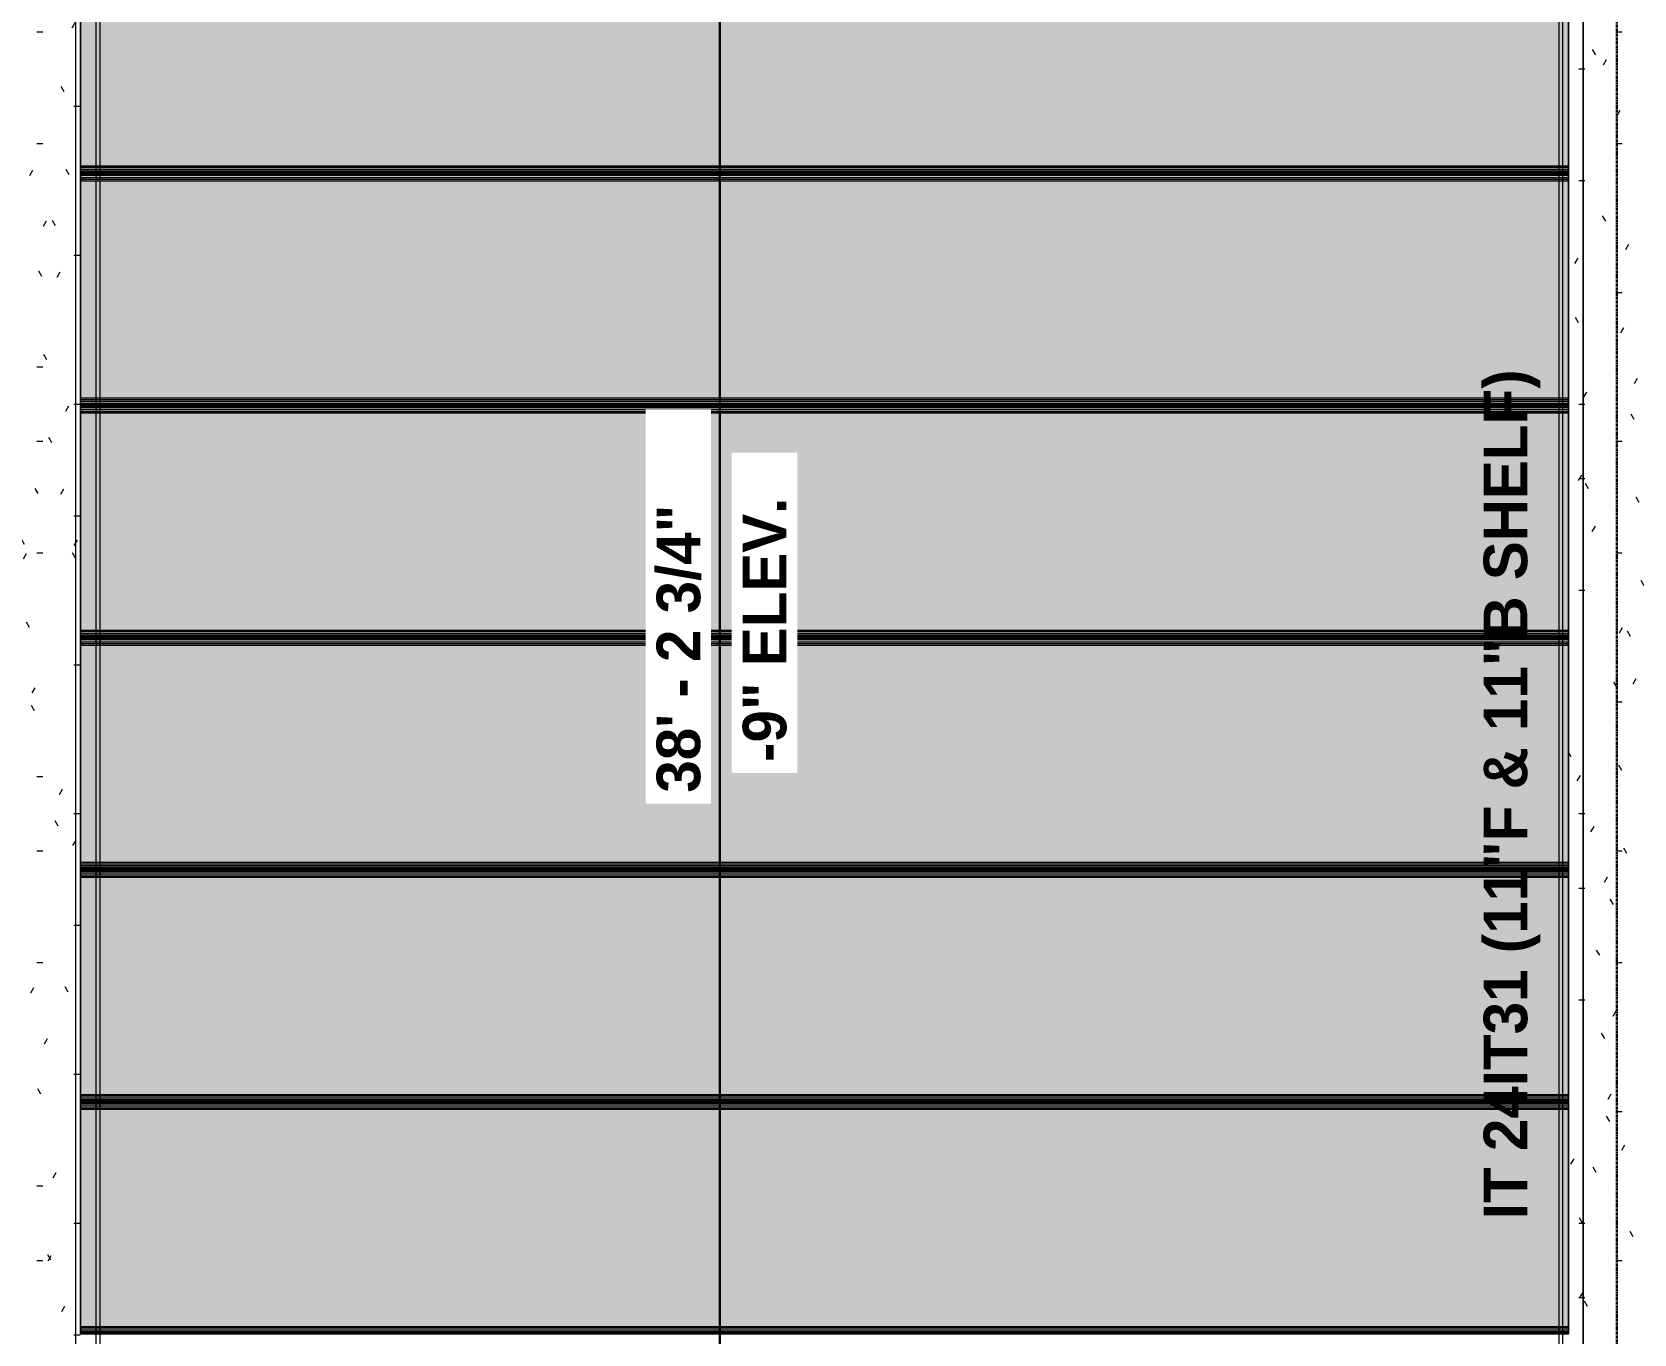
# Model space of a CAD drawing. Header units: inches. Extents: x -4126 to 593, y 9773 to 12297.
# Drawn here: x -2500.3 to -2169.8, y 10905.7 to 11174.3 of the extents above; entities that cross this region are included whole.
import ezdxf

# ---------------------------------------------------------------- set-up
doc = ezdxf.new("R2010")
doc.units = ezdxf.units.IN
doc.header["$MEASUREMENT"] = 0
doc.linetypes.add('Grid Line 1_2_', pattern=[0.875, 0.5, -0.125, 0.125, -0.125])
for name, color, linetype, lineweight in [('A-ANNO-DIMS', 211, 'Continuous', 9), ('A-ANNO-DIMS-96', 211, 'Continuous', 9), ('S-BEAM', 12, 'Continuous', 9), ('S-BEAM-IDEN', 2, 'Continuous', 30), ('S-GRID', 1, 'Continuous', 9)]:
    doc.layers.add(name, color=color, linetype=linetype, lineweight=lineweight)
doc.styles.add('Century Gothic_B', font='GOTHICB.TTF', dxfattribs={"height": 9})
doc.dimstyles.new('OD__1_4__Tol__', dxfattribs={"dimscale": 12, "dimtxt": 9.397514, "dimasz": 1, "dimexe": 0.75, "dimexo": 0.5, "dimgap": 0.125, "dimtad": 1, "dimrnd": 0.25, "dimzin": 1, "dimdsep": 46, "dimlunit": 4, "dimtxsty": 'Century Gothic_B', "dimblk1": 'OBLIQUE', "dimblk2": 'OBLIQUE', "dimsah": 1, "dimcen": 0.09, "dimdle": 0.75, "dimazin": 0, "dimtfac": 1, "dimtdec": 4, "dimtix": 1, "dimtmove": 0, "dimatfit": 3, "dimfxl": 1, "dimtvp": 1, "dimtfill": 1, "dimfrac": 2, "dimtolj": 1, "dimtzin": 0, "dimlwd": 30, "dimlwe": 30, "dimarcsym": 2})

# ---------------------------------------------------------------- blocks, each defined once
blk = doc.blocks.new('034100 - Precast Structural Concrete - Solid Plank - 12_-V139-FRAMING PLAN - 1ST FLOOR')
at = {"layer": 'S-BEAM', "transparency": 33554483}
for points in [[(0, 23.94), (0, 23.9), (1.21, 23.94)], [(303, 23.9), (2, 23.9), (2, 23.52), (303, 23.52)], [(4, 23.09), (2, 23.09), (2, 22.7), (303, 22.7), (303, 23.09), (132.78, 23.09)], [(303, -18.1), (303, -18.13), (303.79, -18.1)], [(267.85, -22.7), (4, -22.7), (4, -23.09), (303, -23.09), (303, -22.7)], [(4, -23.52), (4, -23.9), (303, -23.9), (303, -23.52), (132.78, -23.52)]]:
    blk.add_hatch(color=256, dxfattribs=at).paths.add_polyline_path(points, flags=0)
h = blk.add_hatch(color=256, dxfattribs=at)
h.paths.add_polyline_path([(0, 23.9), (0, 23.52), (2, 23.52), (2, 23.9), (1.21, 23.9)], flags=0)
h.paths.add_polyline_path([(307, 23.9), (303, 23.9), (303, 23.52), (307, 23.52)], flags=0)
h = blk.add_hatch(color=256, dxfattribs=at)
h.paths.add_polyline_path([(303, 23.52), (303, 23.09), (307, 23.09), (307, 23.52), (303.79, 23.52)], flags=0)
h.paths.add_polyline_path([(1.21, 23.52), (0, 23.52), (0, 23.09), (2, 23.09), (2, 23.52)], flags=0)
h.paths.add_polyline_path([(0, 22.7), (0, -18.09), (2, -18.09), (2, 22.7), (1.21, 22.7)], flags=0)
h.paths.add_polyline_path([(303.79, 22.7), (303, 22.7), (303, -18.1), (307, -18.1), (307, 22.7)], flags=0)
h.paths.add_polyline_path([(4, -18.1), (0, -18.1), (0, -22.7), (4, -22.7)], flags=0)
h.paths.add_polyline_path([(307, -18.13), (303, -18.13), (303, -22.7), (307, -22.7)], flags=0)
h.paths.add_polyline_path([(303, -23.09), (303, -23.52), (307, -23.52), (307, -23.09), (303.79, -23.09)], flags=0)
h.paths.add_polyline_path([(0, -23.09), (0, -23.52), (4, -23.52), (4, -23.09), (3.21, -23.09)], flags=0)
h = blk.add_hatch(color=256, dxfattribs=at)
h.paths.add_polyline_path([(2, 23.52), (2, 23.09), (303, 23.09), (303, 23.52), (3.21, 23.52)], flags=0)
h.paths.add_polyline_path([(303, 22.7), (2, 22.7), (2, -18.09), (4, -18.1), (4, -22.7), (303, -22.7), (303, -1)], flags=0)
h.paths.add_polyline_path([(132.78, -23.09), (4, -23.09), (4, -23.52), (303, -23.52), (303, -23.09), (267.85, -23.09)], flags=0)
h = blk.add_hatch(color=256, dxfattribs=at)
h.paths.add_polyline_path([(303, 23.09), (303, 22.7), (307, 22.7), (307, 23.09), (303.79, 23.09)], flags=0)
h.paths.add_polyline_path([(0, 23.09), (0, 22.7), (2, 22.7), (2, 23.09), (1.21, 23.09)], flags=0)
h = blk.add_hatch(color=256, dxfattribs=at)
h.paths.add_polyline_path([(3.21, -22.7), (0, -22.7), (0, -23.09), (4, -23.09), (4, -22.7)], flags=0)
h.paths.add_polyline_path([(307, -22.7), (303, -22.7), (303, -23.09), (307, -23.09)], flags=0)
h = blk.add_hatch(color=256, dxfattribs=at)
h.paths.add_polyline_path([(303, -23.52), (303, -23.9), (307, -23.9), (307, -23.52), (303.79, -23.52)], flags=0)
h.paths.add_polyline_path([(0, -23.52), (0, -23.9), (4, -23.9), (4, -23.52), (3.21, -23.52)], flags=0)
h = blk.add_hatch(color=256, dxfattribs=at)
h.paths.add_polyline_path([(303, -23.9), (303, -23.94), (303.79, -23.9)], flags=0)
h.paths.add_polyline_path([(0, -23.9), (0, -23.94), (3.21, -23.9)], flags=0)
at = {"layer": 'S-BEAM'}
for p, q in [((0, 23.94), (0, 23.9)), ((2, 23.94), (0, 23.94)), ((0, 23.76), (0, 23.9)), ((0, 23.9), (0, 23.52)), ((2, 23.9), (0, 23.9)), ((0, 23.52), (0, 23.76)), ((0, 23.76), (2, 23.76)), ((2, 23.76), (0, 23.76)), ((0, 23.52), (0, -18.09)), ((0, 22.7), (0, 23.52)), ((0, 23.52), (2, 23.52)), ((303, 23.94), (2, 23.94)), ((303, 23.9), (2, 23.9)), ((2, 23.76), (303, 23.76)), ((303, 23.76), (2, 23.76)), ((2, 23.52), (303, 23.52)), ((307, 23.94), (303, 23.94)), ((307, 23.9), (303, 23.9)), ((303, 23.76), (307, 23.76)), ((307, 23.76), (303, 23.76)), ((303, 23.52), (307, 23.52)), ((307, 23.9), (307, 23.94)), ((307, 23.52), (307, 23.9)), ((307, 23.9), (307, 23.76)), ((307, 23.76), (307, 23.52)), ((307, 23.52), (307, 22.7)), ((307, -18.1), (307, 23.52)), ((0, 22.7), (0, 23.09)), ((0, 23.09), (0, 22.7)), ((2, 23.09), (0, 23.09)), ((2, 23.09), (0, 23.09)), ((0, 22.4), (0, 22.7)), ((2, 22.7), (0, 22.7)), ((0, -18.09), (0, 22.4)), ((2, 22.4), (0, 22.4)), ((303, 23.09), (2, 23.09)), ((303, 23.09), (2, 23.09)), ((303, 22.7), (2, 22.7)), ((303, 22.4), (2, 22.4)), ((307, 23.09), (303, 23.09)), ((307, 23.09), (303, 23.09)), ((307, 22.7), (303, 22.7)), ((307, 22.4), (303, 22.4)), ((307, 22.7), (307, 23.09)), ((307, 23.09), (307, 22.7)), ((307, 22.7), (307, 22.4)), ((307, 22.4), (307, -18.1)), ((0, -18.1), (0, -23.52)), ((0, -22.4), (0, -18.1)), ((307, -18.13), (307, -22.4)), ((307, -23.52), (307, -18.13)), ((0, -22.7), (0, -22.4)), ((4, -22.4), (0, -22.4)), ((0, -23.52), (0, -22.7)), ((0, -22.7), (0, -23.09)), ((0, -23.09), (0, -22.7)), ((4, -22.7), (0, -22.7)), ((4, -23.09), (0, -23.09)), ((4, -23.09), (0, -23.09)), ((303, -22.4), (4, -22.4)), ((303, -22.7), (4, -22.7)), ((303, -23.09), (4, -23.09)), ((303, -23.09), (4, -23.09)), ((307, -22.4), (303, -22.4)), ((307, -22.7), (303, -22.7)), ((307, -23.09), (303, -23.09)), ((307, -23.09), (303, -23.09)), ((307, -22.4), (307, -22.7)), ((307, -22.7), (307, -23.09)), ((307, -23.09), (307, -22.7)), ((307, -22.7), (307, -23.52)), ((0, -23.52), (0, -23.9)), ((0, -23.76), (0, -23.52)), ((4, -23.52), (0, -23.52)), ((0, -23.9), (0, -23.76)), ((4, -23.76), (0, -23.76)), ((4, -23.76), (0, -23.76)), ((0, -23.9), (0, -23.94)), ((4, -23.9), (0, -23.9)), ((4, -23.94), (0, -23.94)), ((303, -23.52), (4, -23.52)), ((303, -23.76), (4, -23.76)), ((303, -23.76), (4, -23.76)), ((303, -23.9), (4, -23.9)), ((303, -23.94), (4, -23.94)), ((307, -23.52), (303, -23.52)), ((307, -23.76), (303, -23.76)), ((307, -23.76), (303, -23.76)), ((307, -23.9), (303, -23.9)), ((307, -23.94), (303, -23.94)), ((307, -23.52), (307, -23.76)), ((307, -23.9), (307, -23.52)), ((307, -23.76), (307, -23.9)), ((307, -23.94), (307, -23.9))]:
    blk.add_line(p, q, dxfattribs=at)
blk = doc.blocks.new('034100 - Precast Structural Concrete - Solid Plank - 12_-V140-FRAMING PLAN - 1ST FLOOR')
at = {"layer": 'S-BEAM', "transparency": 33554483}
for points in [[(0, 23.94), (0, 23.9), (1.21, 23.94)], [(2, 23.94), (2, 23.9), (132.78, 23.94)], [(303, 23.9), (2, 23.9), (2, 23.52), (303, 23.52)], [(303, 23.09), (2, 23.09), (2, 22.7), (303, 22.7)], [(303, -22.7), (2, -22.7), (2, -23.09), (303, -23.09)], [(2, -23.52), (2, -23.9), (303, -23.9), (303, -23.52), (132.78, -23.52)]]:
    blk.add_hatch(color=256, dxfattribs=at).paths.add_polyline_path(points, flags=0)
h = blk.add_hatch(color=256, dxfattribs=at)
h.paths.add_polyline_path([(1.21, 23.9), (0, 23.9), (0, 23.52), (2, 23.52), (2, 23.9)], flags=0)
h.paths.add_polyline_path([(303.79, 23.9), (303, 23.9), (303, 23.52), (307, 23.52), (307, 23.9)], flags=0)
h = blk.add_hatch(color=256, dxfattribs=at)
h.paths.add_polyline_path([(303, 23.52), (303, 23.09), (307, 23.09), (307, 23.52), (303.79, 23.52)], flags=0)
h.paths.add_polyline_path([(2, 23.52), (0, 23.52), (0, 23.09), (2, 23.09)], flags=0)
h.paths.add_polyline_path([(307, 22.7), (303, 22.7), (303, -22.7), (307, -22.7)], flags=0)
h.paths.add_polyline_path([(0, 22.7), (0, -22.7), (2, -22.7), (2, 22.7), (1.21, 22.7)], flags=0)
h.paths.add_polyline_path([(2, -23.09), (0, -23.09), (0, -23.52), (2, -23.52)], flags=0)
h.paths.add_polyline_path([(303, -23.09), (303, -23.52), (307, -23.52), (307, -23.09), (303.79, -23.09)], flags=0)
h = blk.add_hatch(color=256, dxfattribs=at)
h.paths.add_polyline_path([(303, 23.52), (2, 23.52), (2, 23.09), (303, 23.09)], flags=0)
h.paths.add_polyline_path([(267.85, 22.7), (2, 22.7), (2, -22.7), (303, -22.7), (303, 22.7)], flags=0)
h.paths.add_polyline_path([(267.85, -23.09), (2, -23.09), (2, -23.52), (303, -23.52), (303, -23.09)], flags=0)
h = blk.add_hatch(color=256, dxfattribs=at)
h.paths.add_polyline_path([(1.21, 23.09), (0, 23.09), (0, 22.7), (2, 22.7), (2, 23.09)], flags=0)
h.paths.add_polyline_path([(303.79, 23.09), (303, 23.09), (303, 22.7), (307, 22.7), (307, 23.09)], flags=0)
h = blk.add_hatch(color=256, dxfattribs=at)
h.paths.add_polyline_path([(307, -22.7), (303, -22.7), (303, -23.09), (307, -23.09)], flags=0)
h.paths.add_polyline_path([(0, -22.7), (0, -23.09), (2, -23.09), (2, -22.7), (1.21, -22.7)], flags=0)
h = blk.add_hatch(color=256, dxfattribs=at)
h.paths.add_polyline_path([(303, -23.52), (303, -23.9), (307, -23.9), (307, -23.52), (303.79, -23.52)], flags=0)
h.paths.add_polyline_path([(0, -23.52), (0, -23.9), (2, -23.9), (2, -23.52), (1.21, -23.52)], flags=0)
h = blk.add_hatch(color=256, dxfattribs=at)
h.paths.add_polyline_path([(303, -23.9), (303, -23.94), (303.79, -23.9)], flags=0)
h.paths.add_polyline_path([(0, -23.9), (0, -23.94), (1.21, -23.9)], flags=0)
at = {"layer": 'S-BEAM'}
for p, q in [((0, 23.94), (0, 23.9)), ((2, 23.94), (0, 23.94)), ((0, 23.76), (0, 23.9)), ((0, 23.9), (0, 23.52)), ((2, 23.9), (0, 23.9)), ((0, 23.52), (0, 23.76)), ((0, 23.76), (2, 23.76)), ((2, 23.76), (0, 23.76)), ((0, 23.52), (0, -23.52)), ((0, 22.7), (0, 23.52)), ((0, 23.52), (2, 23.52)), ((303, 23.94), (2, 23.94)), ((303, 23.9), (2, 23.9)), ((2, 23.76), (303, 23.76)), ((303, 23.76), (2, 23.76)), ((2, 23.52), (303, 23.52)), ((307, 23.94), (303, 23.94)), ((307, 23.9), (303, 23.9)), ((303, 23.76), (307, 23.76)), ((307, 23.76), (303, 23.76)), ((303, 23.52), (307, 23.52)), ((307, 23.9), (307, 23.94)), ((307, 23.52), (307, 23.9)), ((307, 23.9), (307, 23.76)), ((307, 23.76), (307, 23.52)), ((307, 23.52), (307, 22.7)), ((307, -23.52), (307, 23.52)), ((0, 22.7), (0, 23.09)), ((0, 23.09), (0, 22.7)), ((2, 23.09), (0, 23.09)), ((2, 23.09), (0, 23.09)), ((0, 22.4), (0, 22.7)), ((2, 22.7), (0, 22.7)), ((0, -22.4), (0, 22.4)), ((2, 22.4), (0, 22.4)), ((303, 23.09), (2, 23.09)), ((303, 23.09), (2, 23.09)), ((303, 22.7), (2, 22.7)), ((303, 22.4), (2, 22.4)), ((307, 23.09), (303, 23.09)), ((307, 23.09), (303, 23.09)), ((307, 22.7), (303, 22.7)), ((307, 22.4), (303, 22.4)), ((307, 22.7), (307, 23.09)), ((307, 23.09), (307, 22.7)), ((307, 22.7), (307, 22.4)), ((307, 22.4), (307, -22.4)), ((0, -22.7), (0, -22.4)), ((2, -22.4), (0, -22.4)), ((0, -23.52), (0, -22.7)), ((0, -22.7), (0, -23.09)), ((0, -23.09), (0, -22.7)), ((2, -22.7), (0, -22.7)), ((2, -23.09), (0, -23.09)), ((2, -23.09), (0, -23.09)), ((303, -22.4), (2, -22.4)), ((303, -22.7), (2, -22.7)), ((303, -23.09), (2, -23.09)), ((303, -23.09), (2, -23.09)), ((307, -22.4), (303, -22.4)), ((307, -22.7), (303, -22.7)), ((307, -23.09), (303, -23.09)), ((307, -23.09), (303, -23.09)), ((307, -22.4), (307, -22.7)), ((307, -22.7), (307, -23.09)), ((307, -23.09), (307, -22.7)), ((307, -22.7), (307, -23.52)), ((0, -23.52), (0, -23.9)), ((0, -23.76), (0, -23.52)), ((2, -23.52), (0, -23.52)), ((0, -23.9), (0, -23.76)), ((2, -23.76), (0, -23.76)), ((2, -23.76), (0, -23.76)), ((0, -23.9), (0, -23.94)), ((2, -23.9), (0, -23.9)), ((2, -23.94), (0, -23.94)), ((303, -23.52), (2, -23.52)), ((303, -23.76), (2, -23.76)), ((303, -23.76), (2, -23.76)), ((303, -23.9), (2, -23.9)), ((303, -23.94), (2, -23.94)), ((307, -23.52), (303, -23.52)), ((307, -23.76), (303, -23.76)), ((307, -23.76), (303, -23.76)), ((307, -23.9), (303, -23.9)), ((307, -23.94), (303, -23.94)), ((307, -23.52), (307, -23.76)), ((307, -23.9), (307, -23.52)), ((307, -23.76), (307, -23.9)), ((307, -23.94), (307, -23.9))]:
    blk.add_line(p, q, dxfattribs=at)
blk = doc.blocks.new('034100 - Precast Structural Concrete - Solid Plank - 12_-V141-FRAMING PLAN - 1ST FLOOR')
at = {"layer": 'S-BEAM', "transparency": 33554483}
for points in [[(0, 23.94), (0, 23.9), (1.21, 23.94)], [(303, 23.9), (2, 23.9), (2, 23.52), (303, 23.52)], [(267.85, 23.09), (2, 23.09), (2, 22.7), (303, 22.7), (303, 23.09)], [(267.85, -22.7), (2, -22.7), (2, -23.09), (303, -23.09), (303, -22.7)], [(303, -23.52), (2, -23.52), (2, -23.9), (303, -23.9)], [(2, -23.9), (2, -23.94), (132.78, -23.9)]]:
    blk.add_hatch(color=256, dxfattribs=at).paths.add_polyline_path(points, flags=0)
h = blk.add_hatch(color=256, dxfattribs=at)
h.paths.add_polyline_path([(0, 23.9), (0, 23.52), (2, 23.52), (2, 23.9), (1.21, 23.9)], flags=0)
h.paths.add_polyline_path([(303.79, 23.9), (303, 23.9), (303, 23.52), (307, 23.52), (307, 23.9)], flags=0)
h = blk.add_hatch(color=256, dxfattribs=at)
h.paths.add_polyline_path([(303, 23.52), (303, 23.09), (307, 23.09), (307, 23.52), (303.79, 23.52)], flags=0)
h.paths.add_polyline_path([(0, 23.52), (0, 23.09), (2, 23.09), (2, 23.52), (1.21, 23.52)], flags=0)
h.paths.add_polyline_path([(307, 22.7), (303, 22.7), (303, -22.7), (307, -22.7), (307, -10.65)], flags=0)
h.paths.add_polyline_path([(0, 22.7), (0, -22.7), (2, -22.7), (2, 22.7), (1.21, 22.7)], flags=0)
h.paths.add_polyline_path([(1.21, -23.09), (0, -23.09), (0, -23.52), (2, -23.52), (2, -23.09)], flags=0)
h.paths.add_polyline_path([(303, -23.09), (303, -23.52), (307, -23.52), (307, -23.09), (303.79, -23.09)], flags=0)
h = blk.add_hatch(color=256, dxfattribs=at)
h.paths.add_polyline_path([(303, 23.52), (2, 23.52), (2, 23.09), (303, 23.09)], flags=0)
h.paths.add_polyline_path([(303, 22.7), (2, 22.7), (2, -22.7), (303, -22.7), (303, -10.65)], flags=0)
h.paths.add_polyline_path([(2, -23.09), (2, -23.52), (303, -23.52), (303, -23.09), (132.78, -23.09)], flags=0)
h = blk.add_hatch(color=256, dxfattribs=at)
h.paths.add_polyline_path([(303, 23.09), (303, 22.7), (307, 22.7), (307, 23.09), (303.79, 23.09)], flags=0)
h.paths.add_polyline_path([(0, 23.09), (0, 22.7), (2, 22.7), (2, 23.09), (1.21, 23.09)], flags=0)
h = blk.add_hatch(color=256, dxfattribs=at)
h.paths.add_polyline_path([(303, -22.7), (303, -23.09), (307, -23.09), (307, -22.7), (303.79, -22.7)], flags=0)
h.paths.add_polyline_path([(0, -22.7), (0, -23.09), (2, -23.09), (2, -22.7), (1.21, -22.7)], flags=0)
h = blk.add_hatch(color=256, dxfattribs=at)
h.paths.add_polyline_path([(303, -23.52), (303, -23.9), (307, -23.9), (307, -23.52), (303.79, -23.52)], flags=0)
h.paths.add_polyline_path([(0, -23.52), (0, -23.9), (2, -23.9), (2, -23.52), (1.21, -23.52)], flags=0)
h = blk.add_hatch(color=256, dxfattribs=at)
h.paths.add_polyline_path([(303, -23.9), (303, -23.94), (303.79, -23.9)], flags=0)
h.paths.add_polyline_path([(0, -23.9), (0, -23.94), (1.21, -23.9)], flags=0)
at = {"layer": 'S-BEAM'}
for p, q in [((0, 23.94), (0, 23.9)), ((2, 23.94), (0, 23.94)), ((0, 23.76), (0, 23.9)), ((0, 23.9), (0, 23.52)), ((2, 23.9), (0, 23.9)), ((0, 23.52), (0, 23.76)), ((0, 23.76), (2, 23.76)), ((2, 23.76), (0, 23.76)), ((0, 23.52), (0, -23.52)), ((0, 22.7), (0, 23.52)), ((0, 23.52), (2, 23.52)), ((303, 23.94), (2, 23.94)), ((303, 23.9), (2, 23.9)), ((2, 23.76), (303, 23.76)), ((303, 23.76), (2, 23.76)), ((2, 23.52), (303, 23.52)), ((307, 23.94), (303, 23.94)), ((307, 23.9), (303, 23.9)), ((303, 23.76), (307, 23.76)), ((307, 23.76), (303, 23.76)), ((303, 23.52), (307, 23.52)), ((307, 23.9), (307, 23.94)), ((307, 23.52), (307, 23.9)), ((307, 23.9), (307, 23.76)), ((307, 23.76), (307, 23.52)), ((307, 23.52), (307, 22.7)), ((307, -23.52), (307, 23.52)), ((0, 22.7), (0, 23.09)), ((0, 23.09), (0, 22.7)), ((2, 23.09), (0, 23.09)), ((2, 23.09), (0, 23.09)), ((0, 22.4), (0, 22.7)), ((2, 22.7), (0, 22.7)), ((0, -22.4), (0, 22.4)), ((2, 22.4), (0, 22.4)), ((303, 23.09), (2, 23.09)), ((303, 23.09), (2, 23.09)), ((303, 22.7), (2, 22.7)), ((303, 22.4), (2, 22.4)), ((307, 23.09), (303, 23.09)), ((307, 23.09), (303, 23.09)), ((307, 22.7), (303, 22.7)), ((307, 22.4), (303, 22.4)), ((307, 22.7), (307, 23.09)), ((307, 23.09), (307, 22.7)), ((307, 22.7), (307, 22.4)), ((307, 22.4), (307, -22.4)), ((0, -22.7), (0, -22.4)), ((2, -22.4), (0, -22.4)), ((0, -23.52), (0, -22.7)), ((0, -22.7), (0, -23.09)), ((0, -23.09), (0, -22.7)), ((2, -22.7), (0, -22.7)), ((2, -23.09), (0, -23.09)), ((2, -23.09), (0, -23.09)), ((303, -22.4), (2, -22.4)), ((303, -22.7), (2, -22.7)), ((303, -23.09), (2, -23.09)), ((303, -23.09), (2, -23.09)), ((307, -22.4), (303, -22.4)), ((307, -22.7), (303, -22.7)), ((307, -23.09), (303, -23.09)), ((307, -23.09), (303, -23.09)), ((307, -22.4), (307, -22.7)), ((307, -22.7), (307, -23.09)), ((307, -23.09), (307, -22.7)), ((307, -22.7), (307, -23.52)), ((0, -23.52), (0, -23.9)), ((0, -23.76), (0, -23.52)), ((2, -23.52), (0, -23.52)), ((0, -23.9), (0, -23.76)), ((2, -23.76), (0, -23.76)), ((2, -23.76), (0, -23.76)), ((0, -23.9), (0, -23.94)), ((2, -23.9), (0, -23.9)), ((2, -23.94), (0, -23.94)), ((303, -23.52), (2, -23.52)), ((303, -23.76), (2, -23.76)), ((303, -23.76), (2, -23.76)), ((303, -23.9), (2, -23.9)), ((303, -23.94), (2, -23.94)), ((307, -23.52), (303, -23.52)), ((307, -23.76), (303, -23.76)), ((307, -23.76), (303, -23.76)), ((307, -23.9), (303, -23.9)), ((307, -23.94), (303, -23.94)), ((307, -23.52), (307, -23.76)), ((307, -23.9), (307, -23.52)), ((307, -23.76), (307, -23.9)), ((307, -23.94), (307, -23.9))]:
    blk.add_line(p, q, dxfattribs=at)
blk = doc.blocks.new('034100 - Precast Structural Concrete - Solid Plank - 12_-V142-FRAMING PLAN - 1ST FLOOR')
at = {"layer": 'S-BEAM', "transparency": 33554483}
for points in [[(0, 23.94), (0, 23.9), (1.21, 23.94)], [(303, 23.9), (2, 23.9), (2, 23.52), (303, 23.52)], [(303, 23.09), (2, 23.09), (2, 22.7), (303, 22.7)], [(303, -22.7), (2, -22.7), (2, -23.09), (303, -23.09)], [(2, -23.52), (2, -23.9), (303, -23.9), (303, -23.52), (267.85, -23.52)]]:
    blk.add_hatch(color=256, dxfattribs=at).paths.add_polyline_path(points, flags=0)
h = blk.add_hatch(color=256, dxfattribs=at)
h.paths.add_polyline_path([(0, 23.9), (0, 23.52), (2, 23.52), (2, 23.9), (1.21, 23.9)], flags=0)
h.paths.add_polyline_path([(307, 23.9), (303, 23.9), (303, 23.52), (307, 23.52)], flags=0)
h = blk.add_hatch(color=256, dxfattribs=at)
h.paths.add_polyline_path([(303, 23.52), (303, 23.09), (307, 23.09), (307, 23.52), (303.79, 23.52)], flags=0)
h.paths.add_polyline_path([(2, 23.52), (0, 23.52), (0, 23.09), (2, 23.09)], flags=0)
h.paths.add_polyline_path([(303.79, 22.7), (303, 22.7), (303, -22.7), (307, -22.7), (307, 22.7)], flags=0)
h.paths.add_polyline_path([(0, 22.7), (0, -22.7), (2, -22.7), (2, 22.7), (1.21, 22.7)], flags=0)
h.paths.add_polyline_path([(1.21, -23.09), (0, -23.09), (0, -23.52), (2, -23.52), (2, -23.09)], flags=0)
h.paths.add_polyline_path([(303, -23.09), (303, -23.52), (307, -23.52), (307, -23.09), (303.79, -23.09)], flags=0)
h = blk.add_hatch(color=256, dxfattribs=at)
h.paths.add_polyline_path([(303, 23.52), (2, 23.52), (2, 23.09), (303, 23.09)], flags=0)
h.paths.add_polyline_path([(2, 22.7), (2, -22.7), (303, -22.7), (303, 22.7), (267.85, 22.7)], flags=0)
h.paths.add_polyline_path([(303, -23.09), (2, -23.09), (2, -23.52), (303, -23.52)], flags=0)
h = blk.add_hatch(color=256, dxfattribs=at)
h.paths.add_polyline_path([(1.21, 23.09), (0, 23.09), (0, 22.7), (2, 22.7), (2, 23.09)], flags=0)
h.paths.add_polyline_path([(307, 23.09), (303, 23.09), (303, 22.7), (307, 22.7)], flags=0)
h = blk.add_hatch(color=256, dxfattribs=at)
h.paths.add_polyline_path([(303, -22.7), (303, -23.09), (307, -23.09), (307, -22.7), (303.79, -22.7)], flags=0)
h.paths.add_polyline_path([(0, -22.7), (0, -23.09), (2, -23.09), (2, -22.7), (1.21, -22.7)], flags=0)
h = blk.add_hatch(color=256, dxfattribs=at)
h.paths.add_polyline_path([(303, -23.52), (303, -23.9), (307, -23.9), (307, -23.52), (303.79, -23.52)], flags=0)
h.paths.add_polyline_path([(0, -23.52), (0, -23.9), (2, -23.9), (2, -23.52), (1.21, -23.52)], flags=0)
h = blk.add_hatch(color=256, dxfattribs=at)
h.paths.add_polyline_path([(303, -23.9), (303, -23.94), (303.79, -23.9)], flags=0)
h.paths.add_polyline_path([(0, -23.9), (0, -23.94), (1.21, -23.9)], flags=0)
at = {"layer": 'S-BEAM'}
for p, q in [((0, 23.94), (0, 23.9)), ((2, 23.94), (0, 23.94)), ((0, 23.76), (0, 23.9)), ((0, 23.9), (0, 23.52)), ((2, 23.9), (0, 23.9)), ((0, 23.52), (0, 23.76)), ((0, 23.76), (2, 23.76)), ((2, 23.76), (0, 23.76)), ((0, 23.52), (0, -23.52)), ((0, 22.7), (0, 23.52)), ((0, 23.52), (2, 23.52)), ((303, 23.94), (2, 23.94)), ((303, 23.9), (2, 23.9)), ((2, 23.76), (303, 23.76)), ((303, 23.76), (2, 23.76)), ((2, 23.52), (303, 23.52)), ((307, 23.94), (303, 23.94)), ((307, 23.9), (303, 23.9)), ((303, 23.76), (307, 23.76)), ((307, 23.76), (303, 23.76)), ((303, 23.52), (307, 23.52)), ((307, 23.9), (307, 23.94)), ((307, 23.52), (307, 23.9)), ((307, 23.9), (307, 23.76)), ((307, 23.76), (307, 23.52)), ((307, 23.52), (307, 22.7)), ((307, -23.52), (307, 23.52)), ((0, 22.7), (0, 23.09)), ((0, 23.09), (0, 22.7)), ((2, 23.09), (0, 23.09)), ((2, 23.09), (0, 23.09)), ((0, 22.4), (0, 22.7)), ((2, 22.7), (0, 22.7)), ((0, -22.4), (0, 22.4)), ((2, 22.4), (0, 22.4)), ((303, 23.09), (2, 23.09)), ((303, 23.09), (2, 23.09)), ((303, 22.7), (2, 22.7)), ((303, 22.4), (2, 22.4)), ((307, 23.09), (303, 23.09)), ((307, 23.09), (303, 23.09)), ((307, 22.7), (303, 22.7)), ((307, 22.4), (303, 22.4)), ((307, 22.7), (307, 23.09)), ((307, 23.09), (307, 22.7)), ((307, 22.7), (307, 22.4)), ((307, 22.4), (307, -22.4)), ((0, -22.7), (0, -22.4)), ((2, -22.4), (0, -22.4)), ((0, -23.52), (0, -22.7)), ((0, -22.7), (0, -23.09)), ((0, -23.09), (0, -22.7)), ((2, -22.7), (0, -22.7)), ((2, -23.09), (0, -23.09)), ((2, -23.09), (0, -23.09)), ((303, -22.4), (2, -22.4)), ((303, -22.7), (2, -22.7)), ((303, -23.09), (2, -23.09)), ((303, -23.09), (2, -23.09)), ((307, -22.4), (303, -22.4)), ((307, -22.7), (303, -22.7)), ((307, -23.09), (303, -23.09)), ((307, -23.09), (303, -23.09)), ((307, -22.4), (307, -22.7)), ((307, -22.7), (307, -23.09)), ((307, -23.09), (307, -22.7)), ((307, -22.7), (307, -23.52)), ((0, -23.52), (0, -23.9)), ((0, -23.76), (0, -23.52)), ((2, -23.52), (0, -23.52)), ((0, -23.9), (0, -23.76)), ((2, -23.76), (0, -23.76)), ((2, -23.76), (0, -23.76)), ((0, -23.9), (0, -23.94)), ((2, -23.9), (0, -23.9)), ((2, -23.94), (0, -23.94)), ((303, -23.52), (2, -23.52)), ((303, -23.76), (2, -23.76)), ((303, -23.76), (2, -23.76)), ((303, -23.9), (2, -23.9)), ((303, -23.94), (2, -23.94)), ((307, -23.52), (303, -23.52)), ((307, -23.76), (303, -23.76)), ((307, -23.76), (303, -23.76)), ((307, -23.9), (303, -23.9)), ((307, -23.94), (303, -23.94)), ((307, -23.52), (307, -23.76)), ((307, -23.9), (307, -23.52)), ((307, -23.76), (307, -23.9)), ((307, -23.94), (307, -23.9))]:
    blk.add_line(p, q, dxfattribs=at)
blk = doc.blocks.new('034100 - Precast Structural Concrete - Solid Plank - 12_-V143-FRAMING PLAN - 1ST FLOOR')
at = {"layer": 'S-BEAM', "transparency": 33554483}
for points in [[(0, 23.94), (0, 23.9), (1.21, 23.94)], [(2, 23.94), (2, 23.9), (267.85, 23.94)], [(303, 23.9), (2, 23.9), (2, 23.52), (303, 23.52)], [(303, 23.09), (2, 23.09), (2, 22.7), (303, 22.7)], [(303, -22.7), (2, -22.7), (2, -23.09), (303, -23.09)], [(2, -23.52), (2, -23.9), (303, -23.9), (303, -23.52), (267.85, -23.52)]]:
    blk.add_hatch(color=256, dxfattribs=at).paths.add_polyline_path(points, flags=0)
h = blk.add_hatch(color=256, dxfattribs=at)
h.paths.add_polyline_path([(1.21, 23.9), (0, 23.9), (0, 23.52), (2, 23.52), (2, 23.9)], flags=0)
h.paths.add_polyline_path([(307, 23.9), (303, 23.9), (303, 23.52), (307, 23.52)], flags=0)
h = blk.add_hatch(color=256, dxfattribs=at)
h.paths.add_polyline_path([(303, 23.52), (303, 23.09), (307, 23.09), (307, 23.52), (303.79, 23.52)], flags=0)
h.paths.add_polyline_path([(2, 23.52), (0, 23.52), (0, 23.09), (2, 23.09)], flags=0)
h.paths.add_polyline_path([(0, 22.7), (0, -22.7), (2, -22.7), (2, 22.7), (1.21, 22.7)], flags=0)
h.paths.add_polyline_path([(303.79, 22.7), (303, 22.7), (303, -22.7), (307, -22.7), (307, 22.7)], flags=0)
h.paths.add_polyline_path([(303, -23.09), (303, -23.52), (307, -23.52), (307, -23.09), (303.79, -23.09)], flags=0)
h.paths.add_polyline_path([(2, -23.09), (0, -23.09), (0, -23.52), (2, -23.52)], flags=0)
h = blk.add_hatch(color=256, dxfattribs=at)
h.paths.add_polyline_path([(303, 23.52), (2, 23.52), (2, 23.09), (303, 23.09)], flags=0)
h.paths.add_polyline_path([(2, 22.7), (2, -22.7), (303, -22.7), (303, 22.7), (267.85, 22.7)], flags=0)
h.paths.add_polyline_path([(2, -23.09), (2, -23.52), (303, -23.52), (303, -23.09), (267.85, -23.09)], flags=0)
h = blk.add_hatch(color=256, dxfattribs=at)
h.paths.add_polyline_path([(1.21, 23.09), (0, 23.09), (0, 22.7), (2, 22.7), (2, 23.09)], flags=0)
h.paths.add_polyline_path([(307, 23.09), (303, 23.09), (303, 22.7), (307, 22.7)], flags=0)
h = blk.add_hatch(color=256, dxfattribs=at)
h.paths.add_polyline_path([(303, -22.7), (303, -23.09), (307, -23.09), (307, -22.7), (303.79, -22.7)], flags=0)
h.paths.add_polyline_path([(0, -22.7), (0, -23.09), (2, -23.09), (2, -22.7), (1.21, -22.7)], flags=0)
h = blk.add_hatch(color=256, dxfattribs=at)
h.paths.add_polyline_path([(303, -23.52), (303, -23.9), (307, -23.9), (307, -23.52), (303.79, -23.52)], flags=0)
h.paths.add_polyline_path([(0, -23.52), (0, -23.9), (2, -23.9), (2, -23.52), (1.21, -23.52)], flags=0)
h = blk.add_hatch(color=256, dxfattribs=at)
h.paths.add_polyline_path([(303, -23.9), (303, -23.94), (303.79, -23.9)], flags=0)
h.paths.add_polyline_path([(0, -23.9), (0, -23.94), (1.21, -23.9)], flags=0)
at = {"layer": 'S-BEAM'}
for p, q in [((0, 23.94), (0, 23.9)), ((2, 23.94), (0, 23.94)), ((0, 23.76), (0, 23.9)), ((0, 23.9), (0, 23.52)), ((2, 23.9), (0, 23.9)), ((0, 23.52), (0, 23.76)), ((0, 23.76), (2, 23.76)), ((2, 23.76), (0, 23.76)), ((0, 23.52), (0, -23.52)), ((0, 22.7), (0, 23.52)), ((0, 23.52), (2, 23.52)), ((303, 23.94), (2, 23.94)), ((303, 23.9), (2, 23.9)), ((2, 23.76), (303, 23.76)), ((303, 23.76), (2, 23.76)), ((2, 23.52), (303, 23.52)), ((307, 23.94), (303, 23.94)), ((307, 23.9), (303, 23.9)), ((303, 23.76), (307, 23.76)), ((307, 23.76), (303, 23.76)), ((303, 23.52), (307, 23.52)), ((307, 23.9), (307, 23.94)), ((307, 23.52), (307, 23.9)), ((307, 23.9), (307, 23.76)), ((307, 23.76), (307, 23.52)), ((307, 23.52), (307, 22.7)), ((307, -23.52), (307, 23.52)), ((0, 22.7), (0, 23.09)), ((0, 23.09), (0, 22.7)), ((2, 23.09), (0, 23.09)), ((2, 23.09), (0, 23.09)), ((0, 22.4), (0, 22.7)), ((2, 22.7), (0, 22.7)), ((0, -22.4), (0, 22.4)), ((2, 22.4), (0, 22.4)), ((303, 23.09), (2, 23.09)), ((303, 23.09), (2, 23.09)), ((303, 22.7), (2, 22.7)), ((303, 22.4), (2, 22.4)), ((307, 23.09), (303, 23.09)), ((307, 23.09), (303, 23.09)), ((307, 22.7), (303, 22.7)), ((307, 22.4), (303, 22.4)), ((307, 22.7), (307, 23.09)), ((307, 23.09), (307, 22.7)), ((307, 22.7), (307, 22.4)), ((307, 22.4), (307, -22.4)), ((0, -22.7), (0, -22.4)), ((2, -22.4), (0, -22.4)), ((0, -23.52), (0, -22.7)), ((0, -22.7), (0, -23.09)), ((0, -23.09), (0, -22.7)), ((2, -22.7), (0, -22.7)), ((2, -23.09), (0, -23.09)), ((2, -23.09), (0, -23.09)), ((303, -22.4), (2, -22.4)), ((303, -22.7), (2, -22.7)), ((303, -23.09), (2, -23.09)), ((303, -23.09), (2, -23.09)), ((307, -22.4), (303, -22.4)), ((307, -22.7), (303, -22.7)), ((307, -23.09), (303, -23.09)), ((307, -23.09), (303, -23.09)), ((307, -22.4), (307, -22.7)), ((307, -22.7), (307, -23.09)), ((307, -23.09), (307, -22.7)), ((307, -22.7), (307, -23.52)), ((0, -23.52), (0, -23.9)), ((0, -23.76), (0, -23.52)), ((2, -23.52), (0, -23.52)), ((0, -23.9), (0, -23.76)), ((2, -23.76), (0, -23.76)), ((2, -23.76), (0, -23.76)), ((0, -23.9), (0, -23.94)), ((2, -23.9), (0, -23.9)), ((2, -23.94), (0, -23.94)), ((303, -23.52), (2, -23.52)), ((303, -23.76), (2, -23.76)), ((303, -23.76), (2, -23.76)), ((303, -23.9), (2, -23.9)), ((303, -23.94), (2, -23.94)), ((307, -23.52), (303, -23.52)), ((307, -23.76), (303, -23.76)), ((307, -23.76), (303, -23.76)), ((307, -23.9), (303, -23.9)), ((307, -23.94), (303, -23.94)), ((307, -23.52), (307, -23.76)), ((307, -23.9), (307, -23.52)), ((307, -23.76), (307, -23.9)), ((307, -23.94), (307, -23.9))]:
    blk.add_line(p, q, dxfattribs=at)
blk = doc.blocks.new('034100 - Precast Structural Concrete - Solid Plank - 12_-V144-FRAMING PLAN - 1ST FLOOR')
at = {"layer": 'S-BEAM', "transparency": 33554483}
h = blk.add_hatch(color=256, dxfattribs=at)
h.paths.add_polyline_path([(303, 23.9), (303, 23.52), (307, 23.52), (307, 23.9), (303.79, 23.9)], flags=0)
h.paths.add_polyline_path([(0, 23.9), (0, 23.52), (2, 23.52), (2, 23.9), (1.21, 23.9)], flags=0)
h = blk.add_hatch(color=256, dxfattribs=at)
h.paths.add_polyline_path([(303, 23.52), (303, 23.09), (307, 23.09), (307, 23.52), (303.79, 23.52)], flags=0)
h.paths.add_polyline_path([(1.21, 23.52), (0, 23.52), (0, 23.09), (2, 23.09), (2, 23.52)], flags=0)
h.paths.add_polyline_path([(1.21, 22.7), (0, 22.7), (0, -22.7), (2, -22.7), (2, 22.7)], flags=0)
h.paths.add_polyline_path([(307, 22.7), (303, 22.7), (303, -22.7), (307, -22.7), (307, 17.93)], flags=0)
h.paths.add_polyline_path([(303.79, -23.09), (303, -23.09), (303, -23.52), (307, -23.52), (307, -23.09)], flags=0)
h.paths.add_polyline_path([(2, -23.09), (0, -23.09), (0, -23.52), (2, -23.52)], flags=0)
for points in [[(303, 23.9), (2, 23.9), (2, 23.52), (303, 23.52)], [(303, 23.09), (2, 23.09), (2, 22.7), (303, 22.7)], [(267.85, -22.7), (2, -22.7), (2, -23.09), (303, -23.09), (303, -22.7)], [(303, -23.52), (2, -23.52), (2, -23.9), (303, -23.9)], [(2, -23.9), (2, -23.94), (267.85, -23.9)]]:
    blk.add_hatch(color=256, dxfattribs=at).paths.add_polyline_path(points, flags=0)
h = blk.add_hatch(color=256, dxfattribs=at)
h.paths.add_polyline_path([(303, 23.52), (2, 23.52), (2, 23.09), (303, 23.09)], flags=0)
h.paths.add_polyline_path([(2, 22.7), (2, -22.7), (303, -22.7), (303, 22.7), (132.78, 22.7)], flags=0)
h.paths.add_polyline_path([(267.85, -23.09), (2, -23.09), (2, -23.52), (303, -23.52), (303, -23.09)], flags=0)
h = blk.add_hatch(color=256, dxfattribs=at)
h.paths.add_polyline_path([(303, 23.09), (303, 22.7), (307, 22.7), (307, 23.09), (303.79, 23.09)], flags=0)
h.paths.add_polyline_path([(0, 23.09), (0, 22.7), (2, 22.7), (2, 23.09), (1.21, 23.09)], flags=0)
h = blk.add_hatch(color=256, dxfattribs=at)
h.paths.add_polyline_path([(303, -22.7), (303, -23.09), (307, -23.09), (307, -22.7), (303.79, -22.7)], flags=0)
h.paths.add_polyline_path([(0, -22.7), (0, -23.09), (2, -23.09), (2, -22.7), (1.21, -22.7)], flags=0)
h = blk.add_hatch(color=256, dxfattribs=at)
h.paths.add_polyline_path([(303, -23.52), (303, -23.9), (307, -23.9), (307, -23.52), (303.79, -23.52)], flags=0)
h.paths.add_polyline_path([(0, -23.52), (0, -23.9), (2, -23.9), (2, -23.52), (1.21, -23.52)], flags=0)
h = blk.add_hatch(color=256, dxfattribs=at)
h.paths.add_polyline_path([(303, -23.9), (303, -23.94), (303.79, -23.9)], flags=0)
h.paths.add_polyline_path([(0, -23.9), (0, -23.94), (1.21, -23.9)], flags=0)
at = {"layer": 'S-BEAM'}
for p, q in [((0, 23.94), (0, 23.9)), ((2, 23.94), (0, 23.94)), ((0, 23.76), (0, 23.9)), ((0, 23.9), (0, 23.52)), ((2, 23.9), (0, 23.9)), ((0, 23.52), (0, 23.76)), ((0, 23.76), (2, 23.76)), ((2, 23.76), (0, 23.76)), ((0, 23.52), (0, -23.52)), ((0, 22.7), (0, 23.52)), ((0, 23.52), (2, 23.52)), ((303, 23.94), (2, 23.94)), ((303, 23.9), (2, 23.9)), ((2, 23.76), (303, 23.76)), ((303, 23.76), (2, 23.76)), ((2, 23.52), (303, 23.52)), ((307, 23.94), (303, 23.94)), ((307, 23.9), (303, 23.9)), ((303, 23.76), (307, 23.76)), ((307, 23.76), (303, 23.76)), ((303, 23.52), (307, 23.52)), ((307, 23.9), (307, 23.94)), ((307, 23.52), (307, 23.9)), ((307, 23.9), (307, 23.76)), ((307, 23.76), (307, 23.52)), ((307, 23.52), (307, 22.7)), ((307, -23.52), (307, 23.52)), ((0, 22.7), (0, 23.09)), ((0, 23.09), (0, 22.7)), ((2, 23.09), (0, 23.09)), ((2, 23.09), (0, 23.09)), ((0, 22.4), (0, 22.7)), ((2, 22.7), (0, 22.7)), ((0, -22.4), (0, 22.4)), ((2, 22.4), (0, 22.4)), ((303, 23.09), (2, 23.09)), ((303, 23.09), (2, 23.09)), ((303, 22.7), (2, 22.7)), ((303, 22.4), (2, 22.4)), ((307, 23.09), (303, 23.09)), ((307, 23.09), (303, 23.09)), ((307, 22.7), (303, 22.7)), ((307, 22.4), (303, 22.4)), ((307, 22.7), (307, 23.09)), ((307, 23.09), (307, 22.7)), ((307, 22.7), (307, 22.4)), ((307, 22.4), (307, -22.4)), ((0, -22.7), (0, -22.4)), ((2, -22.4), (0, -22.4)), ((0, -23.52), (0, -22.7)), ((0, -22.7), (0, -23.09)), ((0, -23.09), (0, -22.7)), ((2, -22.7), (0, -22.7)), ((2, -23.09), (0, -23.09)), ((2, -23.09), (0, -23.09)), ((303, -22.4), (2, -22.4)), ((303, -22.7), (2, -22.7)), ((303, -23.09), (2, -23.09)), ((303, -23.09), (2, -23.09)), ((307, -22.4), (303, -22.4)), ((307, -22.7), (303, -22.7)), ((307, -23.09), (303, -23.09)), ((307, -23.09), (303, -23.09)), ((307, -22.4), (307, -22.7)), ((307, -22.7), (307, -23.09)), ((307, -23.09), (307, -22.7)), ((307, -22.7), (307, -23.52)), ((0, -23.52), (0, -23.9)), ((0, -23.76), (0, -23.52)), ((2, -23.52), (0, -23.52)), ((0, -23.9), (0, -23.76)), ((2, -23.76), (0, -23.76)), ((2, -23.76), (0, -23.76)), ((0, -23.9), (0, -23.94)), ((2, -23.9), (0, -23.9)), ((2, -23.94), (0, -23.94)), ((303, -23.52), (2, -23.52)), ((303, -23.76), (2, -23.76)), ((303, -23.76), (2, -23.76)), ((303, -23.9), (2, -23.9)), ((303, -23.94), (2, -23.94)), ((307, -23.52), (303, -23.52)), ((307, -23.76), (303, -23.76)), ((307, -23.76), (303, -23.76)), ((307, -23.9), (303, -23.9)), ((307, -23.94), (303, -23.94)), ((307, -23.52), (307, -23.76)), ((307, -23.9), (307, -23.52)), ((307, -23.76), (307, -23.9)), ((307, -23.94), (307, -23.9))]:
    blk.add_line(p, q, dxfattribs=at)
blk = doc.blocks.new('034100 - Precast Structural Concrete - Inverted Tee - IT 28IT31 _11_F _ 11_B SHELF_-1925198-FRAMING PLAN - 1ST FLOOR')
at = {"layer": 'S-BEAM'}
h = blk.add_hatch(dxfattribs=at)
h.set_pattern_fill('FP_27', color=256, style=0, pattern_type=2)
h.set_pattern_definition([(270, (-11013.189, -2500.324), (7.68, -30.72), [1.267, -21.773, 1.267, -21.773, -122.88]), (270, (-11013.189, -2500.324), (7.68, -30.72), [-46.08, 1.267, -44.813, 1.267, -21.773, -53.76]), (270, (-11013.189, -2500.324), (7.68, -30.72), [-115.2, 1.267, -14.093, 1.267, -37.133]), (30, (-11009.349, -2511.844), (22.7643004, 22.011075), [1.267, -21.773, 1.267, -21.773, -122.88]), (30, (-11009.349, -2511.844), (22.7643004, 22.011075), [-46.08, 1.267, -44.813, 1.267, -21.773, -53.76]), (30, (-11009.349, -2511.844), (22.7643004, 22.011075), [-115.2, 1.267, -14.093, 1.267, -37.133]), (150, (-10993.989, -2515.684), (-30.4443004, 8.708925), [1.267, -21.773, 1.267, -21.773, -122.88]), (150, (-10993.989, -2515.684), (-30.4443004, 8.708925), [-46.08, 1.267, -44.813, 1.267, -21.773, -53.76]), (150, (-10993.989, -2515.684), (-30.4443004, 8.708925), [-115.2, 1.267, -14.093, 1.267, -37.133])])
h.paths.add_polyline_path([(-174, -10), (174, -10), (174, -8), (166, -8), (166, 8), (174, 8), (174, 10), (131.96, 10), (131.92, 8), (-166, 8), (-166, -8), (-174, -8)], flags=0)
for p, q in [((174, -9), (-174, -9)), ((174, -9), (-174, -9)), ((174.04, -13.21), (-174, -13.21)), ((174.04, -14), (-174, -14)), ((174, -14), (-174, -14))]:
    blk.add_line(p, q, dxfattribs=at)
blk = doc.blocks.new('034100 - Precast Structural Concrete - Inverted Tee - IT 24IT31 _11_F _ 11_B SHELF_-2070569-FRAMING PLAN - 1ST FLOOR')
at = {"layer": 'S-BEAM'}
h = blk.add_hatch(dxfattribs=at)
h.set_pattern_fill('FP_28', color=256, style=0, pattern_type=2)
h.set_pattern_definition([(270, (-11013.189, -2173.324), (7.68, -30.72), [1.267, -21.773, 1.267, -21.773, -122.88]), (270, (-11013.189, -2173.324), (7.68, -30.72), [-46.08, 1.267, -44.813, 1.267, -21.773, -53.76]), (270, (-11013.189, -2173.324), (7.68, -30.72), [-115.2, 1.267, -14.093, 1.267, -37.133]), (30, (-11009.349, -2184.844), (22.7643004, 22.011075), [1.267, -21.773, 1.267, -21.773, -122.88]), (30, (-11009.349, -2184.844), (22.7643004, 22.011075), [-46.08, 1.267, -44.813, 1.267, -21.773, -53.76]), (30, (-11009.349, -2184.844), (22.7643004, 22.011075), [-115.2, 1.267, -14.093, 1.267, -37.133]), (150, (-10993.989, -2188.684), (-30.4443004, 8.708925), [1.267, -21.773, 1.267, -21.773, -122.88]), (150, (-10993.989, -2188.684), (-30.4443004, 8.708925), [-46.08, 1.267, -44.813, 1.267, -21.773, -53.76]), (150, (-10993.989, -2188.684), (-30.4443004, 8.708925), [-115.2, 1.267, -14.093, 1.267, -37.133])])
h.paths.add_polyline_path([(-174, 10), (-174, 8), (-166, 8), (-166, -7), (-132.5, -7), (-132.5, -11.21), (-132.38, -11.21), (-132.34, -7), (-84.5, -7), (-84.5, -11.21), (-84.38, -11.21), (-84.34, -7), (-36.5, -7), (-36.5, -11.21), (-36.38, -11.21), (-36.34, -7), (11.5, -7), (11.5, -11.21), (11.62, -11.21), (11.66, -7), (59.5, -7), (59.5, -11.21), (59.62, -11.21), (59.66, -7), (107.5, -7), (107.5, -11.21), (107.62, -11.21), (107.66, -7), (155.5, -7), (155.5, -11.21), (155.62, -11.21), (155.66, -7), (166, -7), (166, 8), (174, 8), (174, 10), (-166.08, 10)], flags=0)
for p, q in [((174, 12), (-174, 12)), ((174, 12), (-174, 12)), ((174, 11.21), (-174, 11.21)), ((-166, 7), (166, 7)), ((166, 7), (-166, 7))]:
    blk.add_line(p, q, dxfattribs=at)
blk = doc.blocks.new('DIMBLOCK3-FRAMING PLAN - 1ST FLOOR')
at = {"layer": 'A-ANNO-DIMS-96', "lineweight": 50}
for p, q in [((-2358.42, 11278.79), (-2364.42, 11284.79)), ((-2358.42, 11278.79), (-2352.42, 11272.79)), ((-2358.42, 10819.99), (-2364.42, 10825.99)), ((-2358.42, 10819.99), (-2352.42, 10813.99))]:
    blk.add_line(p, q, dxfattribs=at)
at = {"layer": 'A-ANNO-DIMS-96', "lineweight": 30}
for p, q in [((-2360.91, 11278.79), (-2349.42, 11278.79)), ((-2358.42, 11278.79), (-2360.91, 11278.79)), ((-2358.42, 10819.99), (-2358.42, 11278.79)), ((-2360.91, 10819.99), (-2349.42, 10819.99)), ((-2358.42, 10819.99), (-2360.91, 10819.99))]:
    blk.add_line(p, q, dxfattribs=at)
at = {"layer": 'A-ANNO-DIMS-96', "color": 0, "lineweight": 30, "char_height": 9, "attachment_point": 1, "rotation": 90, "line_spacing_factor": 0.984502, "style": 'Century Gothic_B', "bg_fill": 3, "box_fill_scale": 1.25, "bg_fill_color": 256, "bg_fill_true_color": 13158600, "bg_fill_transparency": 0}
for s, insert, width in [('38\' - 2 3/4"', (-2371.46, 11017.39), 76.7911), ('-9" ELEV.', (-2353.69, 11023.73), 61.5761)]:
    blk.add_mtext(s, dxfattribs=dict(at, insert=insert, width=width))
blk = doc.blocks.new('_Oblique')
at = {"color": 0, "linetype": 'ByBlock', "lineweight": -2}
blk.add_line((-0.5, -0.5), (0.5, 0.5), dxfattribs=at)

msp = doc.modelspace()

# ---------------------------------------------------------------- linework, layer by layer
at = {"layer": 'S-GRID', "linetype": 'Grid Line 1_2_', "lineweight": 30}
msp.add_line((-2173.324, 9772.61), (-2173.324, 12247.501), dxfattribs=at)

# ---------------------------------------------------------------- block references
at = {"layer": 'S-BEAM'}
for name, p, rotation in [('034100 - Precast Structural Concrete - Solid Plank - 12_-V139-FRAMING PLAN - 1ST FLOOR', (-2183.324, 11169.094), 180), ('034100 - Precast Structural Concrete - Inverted Tee - IT 28IT31 _11_F _ 11_B SHELF_-1925198-FRAMING PLAN - 1ST FLOOR', (-2500.324, 11013.189), 89.99999999999991), ('034100 - Precast Structural Concrete - Inverted Tee - IT 24IT31 _11_F _ 11_B SHELF_-2070569-FRAMING PLAN - 1ST FLOOR', (-2173.324, 11013.189), 89.99999999999991), ('034100 - Precast Structural Concrete - Solid Plank - 12_-V140-FRAMING PLAN - 1ST FLOOR', (-2183.324, 11121.212), 180), ('034100 - Precast Structural Concrete - Solid Plank - 12_-V141-FRAMING PLAN - 1ST FLOOR', (-2183.324, 11073.33), 180), ('034100 - Precast Structural Concrete - Solid Plank - 12_-V142-FRAMING PLAN - 1ST FLOOR', (-2183.324, 11025.448), 180), ('034100 - Precast Structural Concrete - Solid Plank - 12_-V143-FRAMING PLAN - 1ST FLOOR', (-2183.324, 10977.567), 180), ('034100 - Precast Structural Concrete - Solid Plank - 12_-V144-FRAMING PLAN - 1ST FLOOR', (-2183.324, 10929.685), 180)]:
    msp.add_blockref(name, p, dxfattribs=dict(at, rotation=rotation))

# ---------------------------------------------------------------- texts
at = {"layer": 'S-BEAM-IDEN', "lineweight": 9, "insert": (-2200.842, 10929.422), "char_height": 9, "width": 203.01, "attachment_point": 1, "rotation": 90, "style": 'Century Gothic_B'}
msp.add_mtext('IT 24IT31 (11"F & 11"B SHELF)', dxfattribs=at)

# ---------------------------------------------------------------- next in the draw order: dimensions: what is measured, and where the dimension line sits
at = {"layer": 'A-ANNO-DIMS', "lineweight": 30}
dim = msp.add_linear_dim(base=(-2358.425, 11278.789), p1=(-2366.91, 10819.989), p2=(-2366.91, 11278.789), angle=90, text='<>\\X-9" ELEV.', dimstyle='OD__1_4__Tol__', override={"dimpost": '<>', "dimfxl": 458.8}, dxfattribs=at)
dim.commit()
dim.dimension.update_dxf_attribs({"geometry": 'DIMBLOCK3-FRAMING PLAN - 1ST FLOOR', "text_midpoint": (-2358.425, 11049.389)})

doc.saveas('drawing.dxf')
